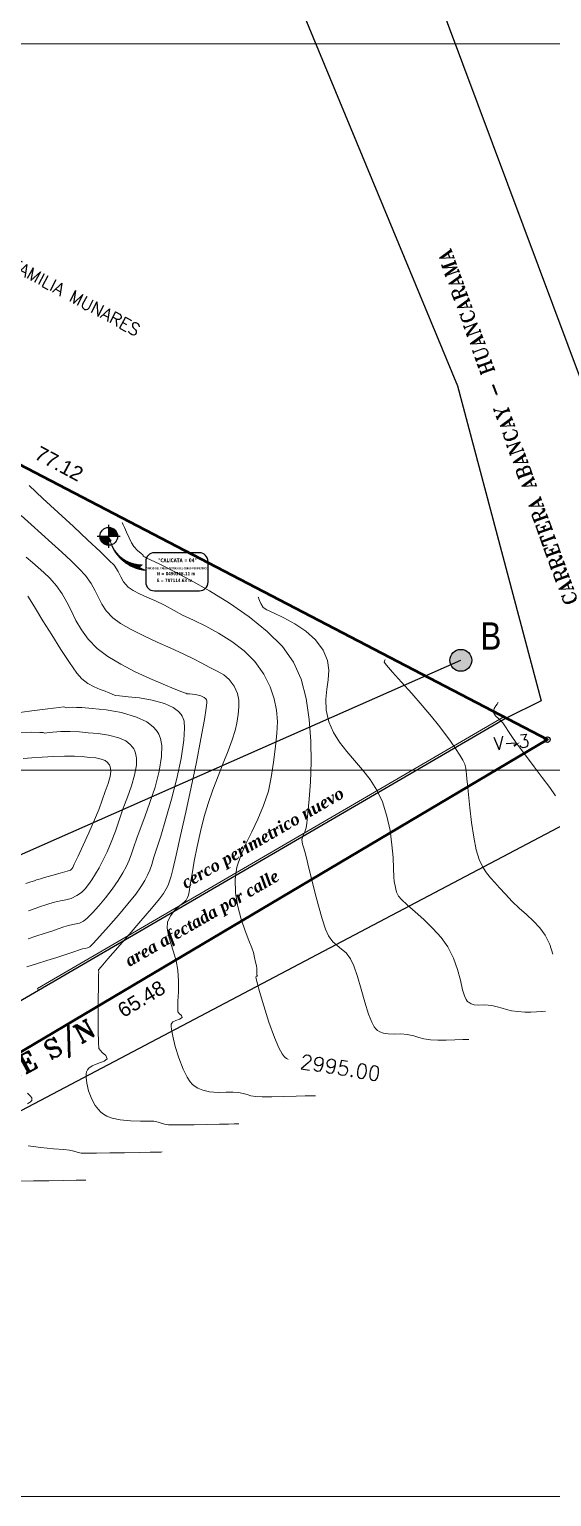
# Model space of a CAD drawing. Header units: metres. Extents: x 699753 to 708012, y 8489657 to 8490746.
# Drawn here: x 700991.5 to 701027.4, y 8490231.7 to 8490332.7 of the extents above; entities that cross this region are included whole.
import ezdxf
from ezdxf.enums import TextEntityAlignment as Align

# ---------------------------------------------------------------- set-up
doc = ezdxf.new("R2010")
doc.units = ezdxf.units.M
for name, color, linetype, lineweight in [('auxiliar', 1, 'Continuous', 9), ('BLOQUES', 7, 'Continuous', 60), ('detalles', 84, 'Continuous', 25), ('V-INTEREG', 5, 'Continuous', 5)]:
    doc.layers.add(name, color=color, linetype=linetype, lineweight=lineweight)
for name, color, linetype in [('C-ANNO-MATC-TEXT', 150, 'Continuous'), ('C-PROP-BRNG', 92, 'Continuous'), ('C-PROP-TEXT', 92, 'Continuous'), ('C-ROAD-TEXT', 11, 'Continuous'), ('C-SSWR-PIPE-PATT', 7, 'Continuous'), ('C-STRM-STRC', 170, 'Continuous'), ('C-TOPO', 7, 'Continuous'), ('C-TOPO-MAJR', 9, 'Continuous'), ('CALLES', 7, 'Continuous'), ('V-SITE-VEGE', 80, 'Continuous')]:
    doc.layers.add(name, color=color, linetype=linetype)
doc.styles.add('COTAS', font='arial.ttf')
doc.styles.add('MtXpl_Palatino_Linot', font='')
doc.styles.add('MtXpl_Verdana', font='')
doc.styles.add('ROMANT', font='romant.shx')
doc.styles.get("Standard").update_dxf_attribs({"font": 'simplex.shx'})
doc.styles.get('MtXpl_Palatino_Linot').set_extended_font_data('Palatino Linotype', italic=True, bold=True)
doc.styles.get('MtXpl_Verdana').set_extended_font_data('Verdana', bold=True)

# ---------------------------------------------------------------- blocks, each defined once
blk = doc.blocks.new('bm')
for p, q in [((-0.1299999999999954, 0), (0.1299999999999954, 0)), ((0, -0.1299999999999954), (0, 0.1299999999999954))]:
    blk.add_line(p, q)
at = {"const_width": 0.0999999999999544}
for points in [[(-0.0499999999999794, 0, 0.414213562373095), (-1.8e-15, -0.0499999999999776, 1)], [(0.0499999999999759, 0, 0.414213562373095), (-1.8e-15, 0.0499999999999776, 1)]]:
    blk.add_lwpolyline(points, format="xyb", dxfattribs=at)
blk.add_circle((0, 0), 0.1)

msp = doc.modelspace()

# ---------------------------------------------------------------- hatches: boundary and pattern name
at = {"layer": 'V-INTEREG', "lineweight": 0}
h = msp.add_hatch(dxfattribs=at)
h.set_pattern_fill('ANSI31', color=8, scale=0.02719116210937498, angle=-73.51655647217491, style=0)
h.set_pattern_definition([(331.4834435278249, (701001.6403297273, 8490303.330610018), (0.00162267572296992, 0.002986538550143819), [])])
edge = h.paths.add_edge_path()
edge.add_line((700999.4598910058, 8490295.475811642), (700999.0506115106, 8490295.68487584))
edge.add_line((700999.0506115094, 8490295.68487584), (700999.2510834367, 8490295.838807411))
edge.add_arc((700999.278749104, 8490298.152054135), 2.313412152875102, 195.7422636452054, 269.3147940428447, ccw=False)
edge.add_arc((700999.7194859603, 8490298.220195247), 2.756633981454743, 194.6200002048532, 264.5963927696354)
h.paths.add_polyline_path([(700997.1370441423, 8490297.485761281), (700997.0521086961, 8490297.524401145), (700997.0071112396, 8490297.43336174), (700996.9819834292, 8490297.70980114)])

# ---------------------------------------------------------------- linework, layer by layer
at = {"flags": 128}
for points in [[(701062.3294259459, 8490267.98199203), (701044.059495893, 8490279.575678172), (701034.7920762865, 8490289.099001238), (701031.6594276655, 8490302.666475078), (701018.2175704824, 8490338.632644024)], [(701009.937705777, 8490334.753978021), (701020.9529694996, 8490308.17978075), (701026.6957047478, 8490286.495318828), (701024.288872002, 8490285.295304252)], [(700950.677446064, 8490237.071849376), (701029.5627935365, 8490278.667225068), (701032.5526674972, 8490271.820761288), (701039.5895420134, 8490231.706165317)]]:
    msp.add_lwpolyline(points, dxfattribs=at)
at = {"lineweight": 40}
msp.add_solid([(701024.7778470515, 8490283.462798012), (701024.861748386, 8490283.318789873), (701025.2518221325, 8490283.64249795)], dxfattribs=at)
at = {"layer": 'BLOQUES', "lineweight": 0, "flags": 128}
msp.add_lwpolyline([(700992.0511451954, 8490266.68671483), (701024.1316529886, 8490285.37730736), (701024.288872002, 8490285.295304252), (700992.1267559249, 8490266.557165494)], close=True, dxfattribs=at)
at = {"layer": 'C-ANNO-MATC-TEXT', "lineweight": 9}
for p, q in [((700902.3294259461, 8490331.706165317), (701062.329425946, 8490331.706165317)), ((700902.329425946, 8490281.706165317), (701062.329425946, 8490281.706165317)), ((700902.3294259461, 8490231.706165317), (701062.329425946, 8490231.706165317))]:
    msp.add_line(p, q, dxfattribs=at)
at = {"layer": 'C-ROAD-TEXT', "color": 4, "linetype": 'Continuous', "lineweight": -3, "elevation": -177.8795954852337}
msp.add_lwpolyline([(700999.4984837875, 8490296.081478292), (700999.4984837874, 8490294.65565418, 0.4142135622399479), (701000.0932539993, 8490294.06088397), (701003.1923103788, 8490294.06088397, 0.4142135619266923), (701003.7870805905, 8490294.655654186), (701003.7870805904, 8490296.081478288, 0.4142135622399477), (701003.192310379, 8490296.676248502), (701000.0932539994, 8490296.676248502, 0.4142135619266921)], format="xyb", close=True, dxfattribs=at)
at = {"layer": 'C-SSWR-PIPE-PATT'}
msp.add_circle((701027.1236275198, 8490283.816737782), 0.1964346208808201, dxfattribs=at)
at = {"layer": 'C-TOPO', "color": 20, "linetype": 'Continuous', "lineweight": 0, "flags": 128}
for points, elevation in [([(701016.458107233, 8490261.242689021), (701016.3791814703, 8490261.241422623), (701016.1987772703, 8490261.237252222), (701015.8804676018, 8490261.2277916), (701015.3913077139, 8490261.21168394), (701014.7278700898, 8490261.191268824), (701014.0741663135, 8490261.17745645), (701013.5025157031, 8490261.177655155), (701013.0852375769, 8490261.199273288), (701012.6875806887, 8490261.263224967), (701012.38179307, 8490261.345286755), (701012.0767147861, 8490261.4373566), (701011.6811859026, 8490261.531332457), (701011.2445890879, 8490261.559360947), (701010.7199158347, 8490261.543028923), (701010.154103944, 8490261.55305777), (701009.7033768143, 8490261.627585443), (701009.3822239575, 8490261.74603793), (701009.1817986324, 8490261.863281742), (701009.0868154508, 8490261.935083607), (701009.0192327854, 8490261.99988805), (701008.8780919957, 8490262.186738884), (701008.6550676198, 8490262.591012225), (701008.3467351038, 8490263.308002787), (701007.9654471674, 8490264.37560056), (701007.6169435609, 8490265.484981785), (701007.3314364133, 8490266.47691496), (701007.1686906964, 8490267.078895336), (701007.0950843514, 8490267.365131903), (701007.07271174, 8490267.458158638), (701007.070260011, 8490267.471511155), (701007.0752494232, 8490267.478141708), (701007.099056641, 8490267.494966859), (701007.149765787, 8490267.52252562), (701007.1905713844, 8490267.545153843), (701007.1421264058, 8490267.606326064), (701007.1453742601, 8490267.683394885), (701007.1499551168, 8490267.857138585), (701007.1405216367, 8490268.063087594), (701007.110359196, 8490268.251626387), (701007.0565666232, 8490268.50752957), (701006.9856840791, 8490268.81749142), (701006.9042517246, 8490269.16820621), (701006.7941759091, 8490269.485675955), (701006.5893523616, 8490269.995769067), (701006.332983148, 8490270.663564522), (701006.0682703354, 8490271.454141302), (701005.8384159893, 8490272.332578389), (701005.6866221766, 8490273.263954766), (701005.656090963, 8490274.213349413), (701005.7769917565, 8490275.030638963), (701006.0344948713, 8490275.836598374), (701006.3876159436, 8490276.647617832), (701006.79537061, 8490277.480087519), (701007.2167745065, 8490278.35039762), (701007.6108432697, 8490279.274938317), (701007.9365925357, 8490280.2700998), (701008.1530379409, 8490281.352272246), (701008.3004213154, 8490282.417766923), (701008.4314069289, 8490283.371004373), (701008.5236440768, 8490284.240538685), (701008.5547820539, 8490285.054923953), (701008.5024701554, 8490285.842714269), (701008.3443576765, 8490286.63246373), (701008.0580939122, 8490287.452726424), (701007.6213281577, 8490288.33205645), (701007.0132148843, 8490289.190287108), (701006.2604475891, 8490289.936115932), (701005.4119841058, 8490290.58139334), (701004.516782268, 8490291.137969762), (701003.6237999095, 8490291.617695626), (701002.7819948641, 8490292.032421354), (701002.0403249657, 8490292.39399737), (701001.4477480479, 8490292.714274101), (701000.7897636109, 8490293.078393312), (701000.1641979937, 8490293.375373436), (700999.586788137, 8490293.626457121), (700999.0732709817, 8490293.85288702), (700998.639383469, 8490294.075905785), (700998.3008625405, 8490294.316756066), (700997.9786077489, 8490294.682990167), (700997.788498454, 8490295.033209415), (700997.6103533215, 8490295.400500383), (700997.3239910175, 8490295.817949645), (700996.9973790612, 8490296.154898232), (700996.3731573973, 8490296.75663159), (700995.5281097305, 8490297.55374983), (700994.539019767, 8490298.476853065), (700993.4826712117, 8490299.45654141), (700992.4358477704, 8490300.423414981), (700991.4753331485, 8490301.30807389)], 2995), ([(700991.4455832052, 8490272.040228412), (700991.896818995, 8490272.195683822), (700992.2687003714, 8490272.319352826), (700992.5578875901, 8490272.41677571), (700992.8477005152, 8490272.512174757), (700993.2214590108, 8490272.629772246), (700993.6317806059, 8490272.724384751), (700994.0010806851, 8490272.782599593), (700994.367375898, 8490272.87629517), (700994.7686828936, 8490273.077349886), (700995.0781660446, 8490273.305484533), (700995.3339114378, 8490273.554100927), (700995.5624272326, 8490273.838382771), (700995.7902215888, 8490274.173513759), (700996.0438026653, 8490274.574677588), (700996.287787293, 8490274.987526152), (700996.555446826, 8490275.491406126), (700996.8386159639, 8490276.082422657), (700997.1291294064, 8490276.756680872), (700997.4188218525, 8490277.510285921), (700997.6995280022, 8490278.339342933), (700997.9601421613, 8490279.09525237), (700998.2465885703, 8490279.865297526), (700998.5190363007, 8490280.628485786), (700998.737654424, 8490281.363824531), (700998.8626120117, 8490282.050321147), (700998.8683761122, 8490282.550245073), (700998.8043648468, 8490282.889391692), (700998.7243707959, 8490283.095924461), (700998.6722218662, 8490283.192817528), (700998.6019764342, 8490283.299342804), (700998.4361031798, 8490283.489705695), (700998.1317272333, 8490283.723297385), (700997.6442610701, 8490283.951120881), (700996.9510742463, 8490284.130090509), (700996.2260821606, 8490284.22856648), (700995.535034079, 8490284.286269603), (700994.9436792678, 8490284.342920655), (700994.2974807153, 8490284.387541631), (700993.6575753965, 8490284.373663908), (700993.101468505, 8490284.329391543), (700992.7066652338, 8490284.282828582), (700992.5506707767, 8490284.26207908), (700992.4948130348, 8490284.28074856), (700992.4390452165, 8490284.29851711), (700992.2216473809, 8490284.308970746), (700991.6496919614, 8490284.319938801), (700990.8206438468, 8490284.30255594)], 3000)]:
    msp.add_lwpolyline(points, dxfattribs=dict(at, elevation=elevation))
at = {"layer": 'C-TOPO', "color": 132, "linetype": 'Continuous', "lineweight": 0, "true_color": 0x00b8b8, "flags": 128}
for points, elevation in [([(701011.1863760927, 8490259.305612596), (701011.0895270957, 8490259.304150946), (701010.8644273505, 8490259.299666861), (701010.4611131405, 8490259.289871305), (701009.8367383573, 8490259.27341205), (701008.9940938607, 8490259.25237128), (701008.1822299059, 8490259.237287194), (701007.5081447136, 8490259.235097565), (701007.0788365048, 8490259.252740156), (701006.7374730607, 8490259.307638653), (701006.4749736099, 8490259.37808354), (701006.2130830784, 8490259.457119718), (701005.8735463927, 8490259.537792083), (701005.5223805937, 8490259.557439618), (701005.0410011185, 8490259.54092155), (701004.4786952735, 8490259.533391045), (701003.8847503652, 8490259.580001276), (701003.4199353831, 8490259.68661372), (701003.0939168993, 8490259.82218367), (701002.893244174, 8490259.94446326), (701002.7990925857, 8490260.016256621), (701002.7208313335, 8490260.086800683), (701002.5675932674, 8490260.260508025), (701002.3472480922, 8490260.59146685), (701002.0748524292, 8490261.132933918), (701001.7765522996, 8490261.903883858), (701001.5352524301, 8490262.692683285), (701001.361793042, 8490263.406413672), (701001.2791553068, 8490263.860907022), (701001.2535616885, 8490264.102603346), (701001.2551261423, 8490264.205358446), (701001.2617565944, 8490264.23699321), (701001.2886125658, 8490264.291293425), (701001.376676177, 8490264.382087663), (701001.5643554624, 8490264.483477838), (701001.8335242159, 8490264.580902515), (701002.0186360815, 8490264.70027975), (701001.9659828927, 8490264.820105758), (701001.8287430413, 8490264.930565538), (701001.7138684652, 8490265.085114522), (701001.6997093792, 8490265.33748503), (701001.7199771134, 8490265.817188928), (701001.7463148296, 8490266.458056495), (701001.7503656892, 8490267.193917997), (701001.7037728537, 8490267.958603712), (701001.5909575887, 8490268.587776823), (701001.4174953065, 8490269.204125006), (701001.2274438702, 8490269.793494646), (701001.0648611431, 8490270.341732126), (701000.9738049882, 8490270.834683837), (701000.998333269, 8490271.258196158), (701001.1985304838, 8490271.69720722), (701001.5108303821, 8490272.082747584), (701001.8520185756, 8490272.400247138), (701002.1388806762, 8490272.635135775), (701002.2882022955, 8490272.772843383), (701002.3783378864, 8490272.938635223), (701002.4400899059, 8490273.118194155), (701002.4820785045, 8490273.34405977), (701002.5640734219, 8490273.847421266), (701002.6846320379, 8490274.571084334), (701002.842311732, 8490275.457854664), (701003.0356698841, 8490276.450537942), (701003.2632638734, 8490277.491939858), (701003.5236510801, 8490278.524866106), (701003.7993385505, 8490279.431845922), (701004.1262752409, 8490280.366726013), (701004.4795677913, 8490281.300679421), (701004.8343228424, 8490282.204879168), (701005.1656470344, 8490283.050498296), (701005.4486470076, 8490283.808709828), (701005.6584294024, 8490284.450686807), (701005.7701008591, 8490284.947602255), (701005.8542091051, 8490285.552299937), (701005.9103357913, 8490286.067702025), (701005.904911207, 8490286.536695426), (701005.8043656406, 8490287.002167052), (701005.5751293807, 8490287.50700381), (701005.2456108795, 8490287.95786948), (701004.8617486348, 8490288.27729909), (701004.4162680041, 8490288.531986428), (701003.9018943445, 8490288.788625289), (701003.3113530136, 8490289.113909459), (701002.7935076636, 8490289.388906697), (701002.0732342105, 8490289.726413844), (701001.2172077113, 8490290.11115046), (701000.2921032227, 8490290.52783611), (700999.3645958017, 8490290.961190356), (700998.5013605051, 8490291.39593276), (700997.7690723897, 8490291.816782884), (700997.2344065125, 8490292.208460292), (700996.7797211338, 8490292.686541239), (700996.4728342746, 8490293.141411483), (700996.2449808929, 8490293.59200242), (700996.027395946, 8490294.057245433), (700995.7513143916, 8490294.556071917), (700995.3479711879, 8490295.107413257), (700994.9141182408, 8490295.585206302), (700994.3666501438, 8490296.130675616), (700993.7344376667, 8490296.725752227), (700993.0463515797, 8490297.35236719), (700992.3312626526, 8490297.992451528), (700991.6180416556, 8490298.627936292), (700990.9355593587, 8490299.24075251)], 2996), ([(700997.8780340154, 8490298.765055152), (700997.9005900697, 8490298.717873057), (700997.9516780969, 8490298.607473688), (700998.040828036, 8490298.409435745), (700998.1762800494, 8490298.106249921), (700998.3577188267, 8490297.710266065), (700998.5337914617, 8490297.354884239), (700998.6843154669, 8490297.103846576), (700998.9381147168, 8490296.826541435), (700999.1831549461, 8490296.618731948), (700999.3000108472, 8490296.528486034), (700999.3330537226, 8490296.475897118), (700999.3673185685, 8490296.42505184), (700999.4559412786, 8490296.38021022), (700999.584143082, 8490296.314638743), (700999.8285915366, 8490296.200241374), (701000.465776957, 8490295.895644398), (701001.4120804749, 8490295.422059696), (701002.5838832228, 8490294.800699163), (701003.8975663326, 8490294.05277468), (701005.2695109365, 8490293.199498137), (701006.6160981664, 8490292.26208142), (701007.8537091549, 8490291.261736412), (701008.8987250336, 8490290.219675006), (701009.6675269348, 8490289.157109087), (701010.1814549557, 8490287.984771915), (701010.5341712042, 8490286.643327815), (701010.7505398267, 8490285.19888525), (701010.8554249709, 8490283.717552707), (701010.8736907834, 8490282.26543865), (701010.8302014116, 8490280.908651553), (701010.7498210025, 8490279.713299887), (701010.6574137033, 8490278.745492134), (701010.5778436608, 8490278.071336757), (701010.5359750225, 8490277.756942235), (701010.443541247, 8490277.459565474), (701010.3200051353, 8490277.229630353), (701010.2487156356, 8490276.935650228), (701010.276132588, 8490276.623503963), (701010.3656085611, 8490276.353908308), (701010.4758315942, 8490276.017633438), (701010.555690887, 8490275.689156922), (701010.7037667884, 8490275.068830812), (701010.9029854807, 8490274.247532792), (701011.1362731468, 8490273.316140553), (701011.386555969, 8490272.36553178), (701011.6367601301, 8490271.48658416), (701011.8698118128, 8490270.770175382), (701012.0686371995, 8490270.307183137), (701012.3591422641, 8490269.908025304), (701012.6632504924, 8490269.634499714), (701012.9747520752, 8490269.403769411), (701013.2874372023, 8490269.132997448), (701013.5950960647, 8490268.739346871), (701013.8195510999, 8490268.242668174), (701014.0582286007, 8490267.509835957), (701014.3085452877, 8490266.642294182), (701014.567917882, 8490265.7414868), (701014.8337631043, 8490264.90885777), (701015.0493636105, 8490264.3600133), (701015.2119018667, 8490264.050866054), (701015.3203496997, 8490263.905744076), (701015.374538316, 8490263.853910595), (701015.4509996019, 8490263.795580605), (701015.6074821788, 8490263.701374326), (701015.8500612011, 8490263.608588995), (701016.18523726, 8490263.55414505), (701016.6168018141, 8490263.551755587), (701017.0542335766, 8490263.563137542), (701017.4888254126, 8490263.524872834), (701017.9403464935, 8490263.417593488), (701018.28861253, 8490263.31248997), (701018.6376883168, 8490263.21881128), (701019.0916386488, 8490263.145806419), (701019.5868169528, 8490263.118106931), (701020.1632687151, 8490263.121267863), (701020.7559512978, 8490263.141674444), (701021.2998220633, 8490263.165711896), (701021.7298383735, 8490263.179765448)], 2994), ([(701005.9146449524, 8490257.368536169), (701005.8171397661, 8490257.367148515), (701005.5920815195, 8490257.363261225), (701005.1900807942, 8490257.355139064), (701004.5638192869, 8490257.341400962), (701003.7001687974, 8490257.322486157), (701002.8299857543, 8490257.30543673), (701002.0424895703, 8490257.29432531), (701001.4268996589, 8490257.293224532), (701001.0724354328, 8490257.306207025), (701000.7873654326, 8490257.35205234), (701000.5681541499, 8490257.410880325), (701000.349451371, 8490257.476882832), (701000.0659068826, 8490257.544251706), (700999.709652814, 8490257.563721402), (700999.147125257, 8490257.560077786), (700998.4621786901, 8490257.572473833), (700997.7386675926, 8490257.640062511), (700997.1884424624, 8490257.76018294), (700996.8206225721, 8490257.90195753), (700996.606828496, 8490258.025783835), (700996.5113697205, 8490258.097429633), (700996.4219995488, 8490258.175316587), (700996.2548568393, 8490258.346820315), (700996.0329120766, 8490258.636839578), (700995.7900590308, 8490259.066320356), (700995.5704404099, 8490259.632573241), (700995.4423486867, 8490260.180465948), (700995.4045158916, 8490260.568819935), (700995.4132189107, 8490260.812571554), (700995.4364521482, 8490260.945886116), (700995.4532531778, 8490261.002475267), (700995.4880976387, 8490261.078560302), (700995.5954522497, 8490261.21161986), (700995.8271183317, 8490261.370977893), (700996.2019727202, 8490261.529482808), (700996.6353775931, 8490261.686142383), (700996.8467007785, 8490261.855405657), (700996.7497639993, 8490262.076010477), (700996.4970995465, 8490262.279371671), (700996.2856105245, 8490262.563902978), (700996.2452247157, 8490262.968841214), (700996.2274323285, 8490263.766537562), (700996.2262234307, 8490264.791498564), (700996.2355880887, 8490265.878230756), (700996.24951637, 8490266.861240674), (700996.2619983415, 8490267.575034853), (700996.2670240706, 8490267.854119832), (700996.2538626913, 8490267.90751709), (700996.2444882466, 8490267.959527915), (700996.4255308738, 8490268.169556212), (700996.9033152006, 8490268.719045008), (700997.5836538258, 8490269.502255974), (700998.3723593485, 8490270.413450787), (700999.1752443671, 8490271.346891116), (700999.8981214806, 8490272.196838636), (701000.446803288, 8490272.857555019), (701000.7271023879, 8490273.223301934), (701000.9141074356, 8490273.539121265), (701001.0403458771, 8490273.799469616), (701001.1419243345, 8490274.071778981), (701001.25494943, 8490274.423481349), (701001.3718961602, 8490274.886426877), (701001.5978660043, 8490275.858556617), (701001.9024941893, 8490277.21146175), (701002.2554159422, 8490278.816733457), (701002.6262664894, 8490280.545962915), (701002.9846810586, 8490282.27074131), (701003.3002948763, 8490283.86265982), (701003.5427431696, 8490285.193309622), (701003.6636174989, 8490285.98342527), (701003.7014381709, 8490286.372797532), (701003.6978486198, 8490286.52020118), (701003.6866840901, 8490286.557167837), (701003.6445295603, 8490286.614748547), (701003.527721642, 8490286.7131874), (701003.2927112007, 8490286.82360264), (701002.9277959882, 8490286.914079985), (701002.5174663905, 8490286.963362696), (701002.3248640052, 8490286.977233721), (701002.250609344, 8490287.007639993), (701002.1771849345, 8490287.040094553), (701001.9770989956, 8490287.115445552), (701001.4550189717, 8490287.317595813), (701000.693217853, 8490287.62702538), (700999.7739686293, 8490288.024214307), (700998.7795442905, 8490288.489642633), (700997.7922178268, 8490289.003790414), (700996.8942622282, 8490289.547137693), (700996.1679504844, 8490290.100164518), (700995.5517418847, 8490290.737437997), (700995.0768042568, 8490291.382688612), (700994.7017310483, 8490292.026438598), (700994.3851157065, 8490292.659210185), (700994.0855516794, 8490293.271525603), (700993.7616324141, 8490293.853907086), (700993.3719513582, 8490294.396876866), (700992.9048307654, 8490294.924337301), (700992.4975972818, 8490295.330232363), (700992.1141688763, 8490295.670199042), (700991.7184635169, 8490295.999874327), (700991.2743991722, 8490296.37489521)], 2997), ([(700991.315931309, 8490268.174828917), (700991.9928865556, 8490268.372533208), (700992.6986838037, 8490268.604508828), (700993.3863569063, 8490268.830626328), (700994.0157894441, 8490269.037473395), (700994.546864997, 8490269.211637706), (700994.9394671452, 8490269.33970694), (700995.1534794692, 8490269.408268785), (700995.3415215596, 8490269.449697012), (700995.4931630184, 8490269.477758478), (700995.6577482574, 8490269.55414259), (700995.883635866, 8490269.776622865), (700996.3436391596, 8490270.277644629), (700996.9523470405, 8490270.963290295), (700997.6243484108, 8490271.73964229), (700998.2742321729, 8490272.512783041), (700998.8165872286, 8490273.188794963), (700999.1660024804, 8490273.673760485), (700999.4324642693, 8490274.117663138), (700999.6244221332, 8490274.485999502), (700999.7735297501, 8490274.837885352), (700999.9114407976, 8490275.232436445), (701000.069808954, 8490275.728768544), (701000.2418476627, 8490276.265678033), (701000.5291337962, 8490277.177933536), (701000.8870022597, 8490278.362705382), (701001.2707879592, 8490279.717163892), (701001.6358257995, 8490281.13847939), (701001.9374506866, 8490282.5238222), (701002.1309975256, 8490283.770362644), (701002.1780038591, 8490284.598555755), (701002.13534964, 8490285.086543592), (701002.0644541737, 8490285.33612116), (701002.0151966822, 8490285.435717735), (701001.9391251975, 8490285.549079886), (701001.7499831861, 8490285.756242286), (701001.3865448548, 8490286.021224402), (701000.7889022409, 8490286.29791358), (700999.9367820849, 8490286.539494826), (700999.0672609811, 8490286.689656738), (700998.2867746868, 8490286.77459315), (700997.7017589591, 8490286.820497897), (700997.4186495548, 8490286.853564812), (700997.2375671263, 8490286.922667628), (700997.0961031169, 8490286.98388578), (700996.9201888436, 8490287.065738782), (700996.7098819155, 8490287.144905655), (700996.3733571395, 8490287.267077208), (700995.9601163889, 8490287.44227832), (700995.5196615368, 8490287.680533873), (700995.1014944563, 8490287.991868744), (700994.7584729315, 8490288.40095273), (700994.2584501827, 8490289.116020761), (700993.6627591307, 8490290.027327241), (700993.0327326956, 8490291.02512657), (700992.4297037976, 8490291.999673158), (700991.9150053568, 8490292.841221401), (700991.5499702937, 8490293.440025706), (700991.3959315285, 8490293.686340477)], 2998), ([(701007.2378140079, 8490293.629843483), (701007.2529684522, 8490293.596192658), (701007.2824575615, 8490293.51913554), (701007.3299912519, 8490293.383745613), (701007.4145080849, 8490293.179094136), (701007.5862236898, 8490292.91200339), (701007.8331937176, 8490292.758300884), (701008.3298209911, 8490292.520143399), (701008.9948457865, 8490292.195234666), (701009.7470083798, 8490291.781278407), (701010.5050490475, 8490291.275978347), (701011.1877080662, 8490290.677038211), (701011.7137257118, 8490289.982161727), (701012.0070491919, 8490289.26751169), (701012.0957239453, 8490288.595015252), (701012.0546375954, 8490287.94102266), (701011.9586777652, 8490287.281884167), (701011.8827320781, 8490286.59395002), (701011.9016881575, 8490285.85357047), (701012.0904336262, 8490285.037095765), (701012.4131188983, 8490284.315220453), (701012.8377607439, 8490283.644939946), (701013.3330703079, 8490283.005457876), (701013.8677587344, 8490282.375977866), (701014.4105371682, 8490281.735703548), (701014.9301167536, 8490281.063838549), (701015.3952086351, 8490280.339586494), (701015.7745239574, 8490279.542151012), (701016.088849317, 8490278.555569435), (701016.30124836, 8490277.551842695), (701016.4335609865, 8490276.58170869), (701016.5076270961, 8490275.695905317), (701016.5452865893, 8490274.945170464), (701016.5683793656, 8490274.38024203), (701016.5987453252, 8490274.05185791), (701016.6516723334, 8490273.759669341), (701016.6909289984, 8490273.52729122), (701016.7539619997, 8490273.306708418), (701016.8782180167, 8490273.049905812), (701017.0886087553, 8490272.811374135), (701017.4892846585, 8490272.444650598), (701018.021386545, 8490271.97432666), (701018.6260552339, 8490271.42499377), (701019.244431544, 8490270.821243377), (701019.8176562944, 8490270.187666938), (701020.286870304, 8490269.548855903), (701020.6769516311, 8490268.783987282), (701020.9472231512, 8490268.002388861), (701021.1392873653, 8490267.257262662), (701021.2947467744, 8490266.6018107), (701021.4207157226, 8490266.177766342), (701021.5301050363, 8490265.936127326), (701021.6151247851, 8490265.817797106), (701021.6622611813, 8490265.772737581), (701021.7351023592, 8490265.717551993), (701021.8790307356, 8490265.634854147), (701022.094557221, 8490265.567406638), (701022.392495357, 8490265.547893163), (701022.8060179246, 8490265.561166285), (701023.2964649225, 8490265.518413208), (701023.6824997276, 8490265.428544581), (701024.0081624988, 8490265.33325744), (701024.3209653471, 8490265.24029725), (701024.6684203839, 8490265.157409467), (701025.0980397208, 8490265.092339551), (701025.5668236611, 8490265.060074937), (701025.9966861042, 8490265.060820792), (701026.382509557, 8490265.080149189), (701026.7191765247, 8490265.103632191), (701027.0015695138, 8490265.116841873)], 2993), ([(701015.9776394136, 8490289.33644784), (701015.9719697711, 8490289.326019533), (701015.9517632768, 8490289.292995801), (701015.9137238308, 8490289.226924347), (701015.8890030785, 8490289.146831533), (701016.0533040506, 8490288.951355828), (701016.4835745167, 8490288.46603376), (701017.0945478264, 8490287.780117894), (701017.8009573289, 8490286.982860783), (701018.5175363736, 8490286.163514985), (701019.1590183101, 8490285.411333054), (701019.6401364877, 8490284.815567551), (701020.0641638384, 8490284.250117045), (701020.4575495954, 8490283.70528663), (701020.8060486, 8490283.201035429), (701021.0954156936, 8490282.757322565), (701021.3114057177, 8490282.394107161), (701021.439773514, 8490282.131348342), (701021.5212430408, 8490281.8630597), (701021.5499243803, 8490281.64072236), (701021.5613640037, 8490281.411680533), (701021.5911083823, 8490281.123278404), (701021.6329906968, 8490280.737147992), (701021.7007989612, 8490280.034585604), (701021.7947675808, 8490279.12396159), (701021.9151309599, 8490278.113646297), (701022.062123504, 8490277.11201007), (701022.2359796173, 8490276.227423254), (701022.4369337049, 8490275.5682562), (701022.6843180342, 8490275.047291948), (701022.9348531587, 8490274.64174131), (701023.2021465175, 8490274.301449405), (701023.4998055494, 8490273.976261355), (701023.8414376932, 8490273.616022287), (701024.2406503876, 8490273.170577323), (701024.6983408023, 8490272.684197074), (701025.1893856524, 8490272.22468852), (701025.6883616947, 8490271.777201349), (701026.1698456858, 8490271.326885238), (701026.608414383, 8490270.858889874), (701026.9786445433, 8490270.358364934), (701027.2981344028, 8490269.707538867), (701027.5042431746, 8490269.050520075)], 2992), ([(701023.739598306, 8490286.370865101), (701023.7228163779, 8490286.339424945), (701023.6759020248, 8490286.269013805), (701023.586508389, 8490286.146600857), (701023.4720005251, 8490285.957716929), (701023.4225178082, 8490285.692546977), (701023.5454079763, 8490285.45629527), (701023.7828281594, 8490285.242377564), (701024.0531976026, 8490284.96432956), (701024.2473112457, 8490284.693020273), (701024.4524479093, 8490284.381908389), (701024.687014794, 8490284.02261506), (701024.9694190997, 8490283.606761442), (701025.2500207138, 8490283.226598537), (701025.6896073847, 8490282.64924852), (701026.220495427, 8490281.953259379), (701026.775001154, 8490281.217179097), (701027.2854408806, 8490280.519555653), (701027.6841309204, 8490279.93893704)], 2991), ([(700991.4166186465, 8490270.103363836), (700991.9448527753, 8490270.284108516), (700992.5168662678, 8490270.47270118), (700993.0338463044, 8490270.643834827), (700993.4890812413, 8490270.794163337), (700993.8758594344, 8490270.920340603), (700994.18746924, 8490271.019020515), (700994.4852076292, 8490271.089673951), (700994.7271816425, 8490271.127386995), (700994.9557360385, 8490271.185098227), (700995.2132155756, 8490271.315746238), (700995.4713078146, 8490271.527148623), (700995.8379864272, 8490271.890410954), (700996.2739683117, 8490272.368641201), (700996.7399703657, 8490272.924947321), (700997.1967094868, 8490273.522437278), (700997.6049025729, 8490274.124219036), (700997.9278580912, 8490274.657705449), (700998.1723652052, 8490275.107198177), (700998.3643618582, 8490275.521138396), (700998.5297859929, 8490275.947967282), (700998.6945755519, 8490276.436126003), (700998.8846684782, 8490277.034055738), (700999.1091989912, 8490277.663045904), (700999.4297001152, 8490278.503012758), (700999.792165057, 8490279.488616003), (701000.1425870237, 8490280.554515341), (701000.426959222, 8490281.635370469), (701000.5912748585, 8490282.665841093), (701000.5999940784, 8490283.410032067), (701000.516792792, 8490283.89944607), (701000.4121107853, 8490284.185153032), (701000.3437092742, 8490284.314267632), (701000.2512511044, 8490284.45233844), (701000.0218702647, 8490284.705434686), (700999.5819103728, 8490285.030924156), (700998.8590684023, 8490285.373504857), (700997.8282125375, 8490285.675580585), (700996.7746954814, 8490285.864389133), (700995.8257890551, 8490285.968751565), (700995.1087650799, 8490286.017488942), (700994.7508953764, 8490286.039422324), (700994.430765078, 8490286.050412415), (700994.159754377, 8490286.027706634), (700994.0208531752, 8490286.014759744), (700993.9321370429, 8490286.044859312), (700993.8436475943, 8490286.072687779), (700993.5485025063, 8490286.037838701), (700992.7785333795, 8490285.939726204), (700991.6620585124, 8490285.791391725), (700990.3273962045, 8490285.605876705)], 2999), ([(700991.252737166, 8490273.905858299), (700991.6080842277, 8490274.02611589), (700991.8487852148, 8490274.10725913), (700991.9941035808, 8490274.155723074), (700992.109447424, 8490274.194269156), (700992.2554487817, 8490274.240523975), (700992.5341472552, 8490274.320281276), (700993.043582888, 8490274.463424059), (700993.620539427, 8490274.626531146), (700994.1018006192, 8490274.766181365), (700994.3241502118, 8490274.838953534), (700994.4117693453, 8490274.922513818), (700994.4827027578, 8490275.02513614), (700994.5911636461, 8490275.247409021), (700994.846228166, 8490275.787968403), (700995.1962900973, 8490276.543373348), (700995.5897432195, 8490277.410182927), (700995.974981312, 8490278.284956204), (700996.3003981544, 8490279.064252248), (700996.5143875263, 8490279.644630127), (700996.7229304971, 8490280.24399628), (700996.9224667302, 8490280.789781421), (700997.0663661711, 8490281.278557219), (700997.1100918369, 8490281.626227286), (700997.0855719538, 8490281.860540079), (700997.0363373144, 8490282.00374685), (700997.0007344583, 8490282.071367426), (700996.959568075, 8490282.134616151), (700996.8671771218, 8490282.24390499), (700996.7046091367, 8490282.369689623), (700996.4463452034, 8490282.479835887), (700996.0637916855, 8490282.554238522), (700995.6239312513, 8490282.596230332), (700995.136463159, 8490282.646418989), (700994.6098473825, 8490282.681943947), (700993.9256474967, 8490282.681695094), (700993.1572375774, 8490282.654994275), (700992.3779917007, 8490282.61116333), (700991.6612839423, 8490282.559524097), (700991.0804883783, 8490282.509398418)], 3001), ([(700991.377078902, 8490258.743499737), (700991.582464062, 8490258.8755913), (700991.6586631979, 8490258.965038672), (700991.6747654754, 8490259.010531563), (700991.6793222572, 8490259.065976888), (700991.6576320542, 8490259.167429777), (700991.5626093294, 8490259.303272918), (700991.3599307726, 8490259.474225877)], 2998), ([(701000.6429138121, 8490255.431459744), (701000.5302385796, 8490255.429902997), (701000.2682224053, 8490255.425735546), (700999.7968608339, 8490255.417302636), (700999.059464589, 8490255.403255017), (700998.0426404611, 8490255.383908419), (700997.0238273519, 8490255.366100714), (700996.1140832839, 8490255.353608197), (700995.4244662795, 8490255.350207157), (700995.0660343608, 8490255.359673893), (700994.7753340557, 8490255.411275575), (700994.5475166966, 8490255.478637649), (700994.2582673727, 8490255.550711332), (700993.8686110093, 8490255.593274), (700993.1626445157, 8490255.653700627), (700992.292766373, 8490255.737219013), (700991.4113750614, 8490255.84905695)], 2998), ([(700990.8076607746, 8490253.420825293), (700991.7927651737, 8490253.435678639), (700992.8306999237, 8490253.45279241), (700993.8324346637, 8490253.469835311), (700994.7089390332, 8490253.484476043), (700995.3711826717, 8490253.494383316)], 2999)]:
    msp.add_lwpolyline(points, dxfattribs=dict(at, elevation=elevation))
at = {"layer": 'V-SITE-VEGE', "flags": 128}
msp.add_lwpolyline([(700969.0014177667, 8490253.083991209), (700937.3797538833, 8490299.984678019), (700958.7488109473, 8490319.480028879), (701024.288872002, 8490285.295304252), (700969.0014177667, 8490253.083991209)], dxfattribs=at)

# ---------------------------------------------------------------- block references
at = {"layer": 'detalles', "linetype": 'Continuous', "xscale": 6.096, "yscale": 6.096, "zscale": 6.096}
msp.add_blockref('bm', (700996.9586731441, 8490297.8117176), dxfattribs=at)

# ---------------------------------------------------------------- texts
at = {"attachment_point": 5, "style": 'COTAS'}
for s, insert, char_height, rotation in [('77.12', (700993.5454539695, 8490302.812267939), 0.9999999999999998, 331.75936050168065), ('65.48', (700999.2051852022, 8490265.96800435), 0.9999999999999999, 31.074811533382668)]:
    msp.add_mtext(s, dxfattribs=dict(at, insert=insert, char_height=char_height, rotation=rotation))
at = {"layer": 'auxiliar', "insert": (701024.6607437776, 8490283.644228574), "char_height": 0.9, "attachment_point": 5, "rotation": 4.766688416064316}
msp.add_mtext('\\A1;V-3', dxfattribs=at)
at = {"layer": 'C-PROP-BRNG', "color": 0, "style": 'MtXpl_Palatino_Linot'}
for s, p in [('cerco perimetrico nuevo', (701002.2669018403, 8490273.53138364)), ('area afectada por calle', (700998.3875084545, 8490268.16200764))]:
    msp.add_text(s, height=0.84375, rotation=30.06997732905705, dxfattribs=at).set_placement(p)
at = {"layer": 'C-ROAD-TEXT', "color": 6, "style": 'MtXpl_Verdana', "width": 0.75}
for s, height, p in [('"CALICATA = 04"', 0.2578125, (701000.3706764407, 8490296.032762084, -90.21908498593689)), ('"INICIO DEL TALUD DETRAS DEL CERCO PERIMETRICO"', 0.1309132812288613, (700999.5247880499, 8490295.546145907, -26.83770998593673)), ('N = 8490366.11 m', 0.234375, (701000.268584587, 8490295.128375206, -26.83770998593673)), ('E = 707114.63 m', 0.234375, (701000.2721438035, 8490294.661148524, -26.83770998593673))]:
    msp.add_text(s, height=height, dxfattribs=at).set_placement(p)
at = {"layer": 'CALLES', "style": 'ROMANT'}
for s, height, rotation, p in [('PRO: FAMILIA MUNARES', 0.85, 331.81548195431, (700993.2031703733, 8490315.041316405)), ('CARRETERA ABANCAY - HUANCARAMA', 0.9562499999999999, 109.8335431174057, (701024.4021397579, 8490305.321911838)), ('PASAJE S/N', 1.275, 28.66980214772587, (700991.0607311977, 8490261.336450873))]:
    msp.add_text(s, height=height, rotation=rotation, dxfattribs=at).set_placement(p, align=Align.MIDDLE)

# ---------------------------------------------------------------- next in the draw order: texts
at = {"layer": 'C-PROP-TEXT', "color": 253, "linetype": 'Continuous', "lineweight": -3, "insert": (701022.5246631734, 8490290.950589608, 4), "char_height": 1.875, "attachment_point": 4, "bg_fill": 3, "box_fill_scale": 1.254, "bg_fill_color": 256, "bg_fill_true_color": 13158600, "bg_fill_transparency": 0}
msp.add_mtext('{\\fArial Narrow|b0|i0|c0|p34;\\C30;B}', dxfattribs=at)
at = {"layer": 'C-TOPO-MAJR', "color": 5, "linetype": 'Continuous', "lineweight": 9, "insert": (701012.8864091329, 8490261.231249128, 2995), "char_height": 1, "width": 5.963809523809522, "attachment_point": 5, "rotation": 350.8638492200577, "bg_fill": 3, "box_fill_scale": 1.635, "bg_fill_color": 256, "bg_fill_true_color": 13158600, "bg_fill_transparency": 0}
msp.add_mtext('2995.00', dxfattribs=at)

# ---------------------------------------------------------------- next in the draw order: hatches: boundary and pattern name
h = msp.add_hatch(color=256)
h.dxf.hatch_style = 1
h.set_gradient(color1=(0, 0, 255), color2=(255, 255, 0), tint=1, name='INVSPHERICAL')
h.paths.add_polyline_path([(701020.4216471156, 8490289.276050324, 1), (701021.9216471156, 8490289.276050324, 1)])

# ---------------------------------------------------------------- next in the draw order: linework, layer by layer
at = {"elevation": 3003, "flags": 128}
msp.add_lwpolyline([(700957.6470698322, 8490261.210525574), (701021.1716471156, 8490289.276050324)], dxfattribs=at)
msp.add_circle((701021.1716471156, 8490289.276050324, 3003), 0.75)
at = {"layer": 'C-STRM-STRC', "lineweight": 50, "flags": 128}
msp.add_lwpolyline([(700937.3797538833, 8490299.984678019), (700958.7488109473, 8490319.480028879), (701027.1236275198, 8490283.816737782), (700970.8154199878, 8490250.393495519), (700937.3797538833, 8490299.984678019)], dxfattribs=at)

doc.saveas('drawing.dxf')
